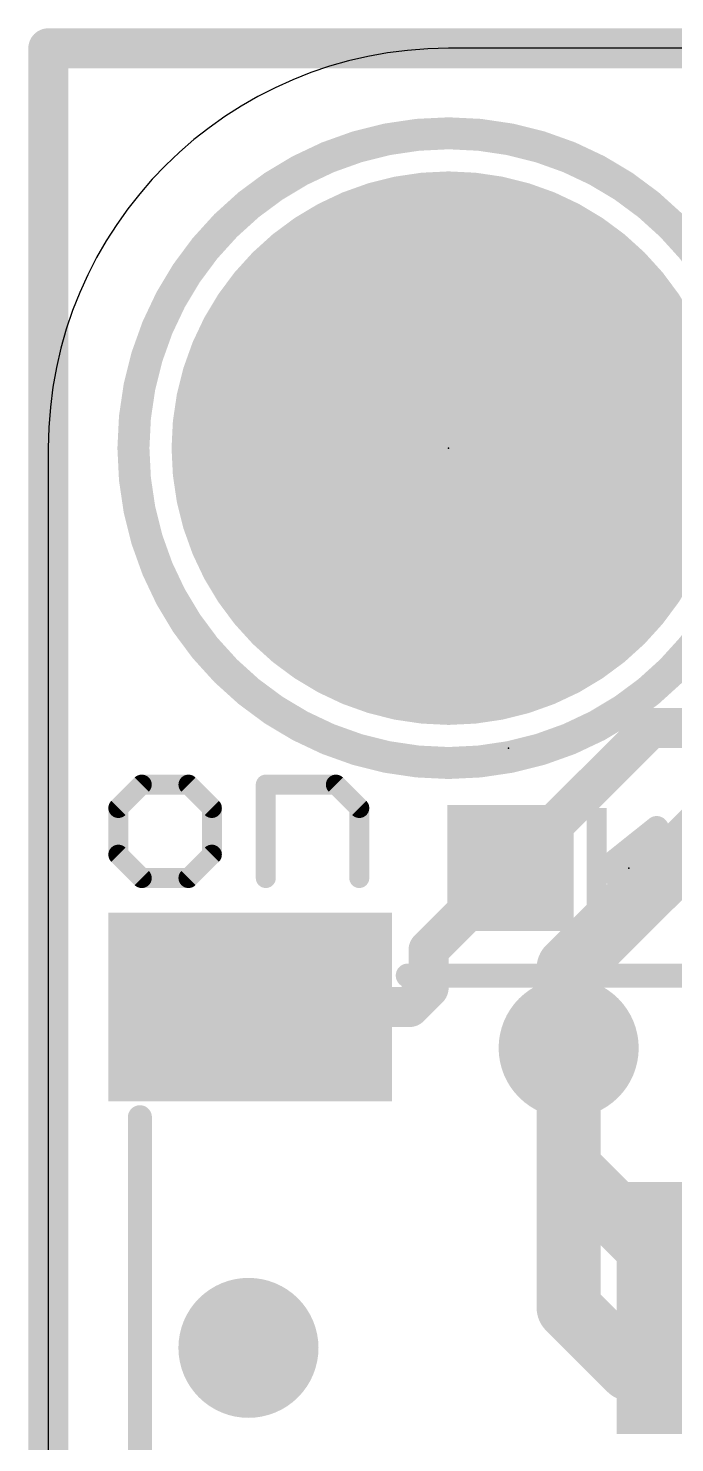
# Model space of a CAD drawing. Extents: x -5.4 to 34.1, y -8.2 to 17.9.
# Drawn here: x -0.13 to 3.97, y 8.92 to 17.91 of the extents above; entities that cross this region are included whole.
import ezdxf

# ---------------------------------------------------------------- set-up
doc = ezdxf.new("R2010")
doc.units = 0
for name, color, linetype in [('1', 12, 'CONTINUOUS'), ('16', 5, 'CONTINUOUS'), ('17', 110, 'CONTINUOUS'), ('18', 110, 'CONTINUOUS'), ('20', 53, 'CONTINUOUS'), ('21', 40, 'CONTINUOUS'), ('23', 53, 'CONTINUOUS'), ('24', 53, 'CONTINUOUS')]:
    doc.layers.add(name, color=color, linetype=linetype)

# ---------------------------------------------------------------- blocks, each defined once
blk = doc.blocks.new('RECT')
blk.add_solid([(-0.5, -0.5), (0.5, -0.5), (-0.5, 0.5), (0.5, 0.5)])
blk = doc.blocks.new('ROUNDP')
at = {"const_width": 0.5}
blk.add_lwpolyline([(0, -0.25, 1), (0, 0.25, 1), (0, -0.25)], format="xyb", dxfattribs=at)
blk = doc.blocks.new('ROUNDV')
at = {"const_width": 0.5}
blk.add_lwpolyline([(0, -0.25, 1), (0, 0.25, 1), (0, -0.25)], format="xyb", dxfattribs=at)

msp = doc.modelspace()

# ---------------------------------------------------------------- linework, layer by layer
at = {"layer": '1'}
for points, const_width in [([(0, 17.78), (25.4, 17.78)], 0.254), ([(0, 0), (0, 17.78)], 0.254), ([(2.933, 12.573), (3.822, 13.462)], 0.254), ([(3.822, 13.462), (4.3765, 13.462)], 0.254), ([(2.933, 12.573), (2.413, 12.053)], 0.254), ([(2.413, 12.053), (2.413, 11.811)], 0.254), ([(2.413, 11.811), (2.292, 11.69)], 0.254), ([(2.292, 11.69), (1.281, 11.69)], 0.254), ([(3.302, 11.43), (3.302, 9.779)], 0.4064), ([(3.302, 9.779), (3.691, 9.39)], 0.4064), ([(3.691, 9.39), (5.181, 9.39)], 0.4064)]:
    msp.add_lwpolyline(points, dxfattribs=dict(at, const_width=const_width))
for points, const_width in [([(0, 17.8435, 1), (0, 17.7165)], 0.127), ([(0.0635, 17.78, 1), (-0.0635, 17.78)], 0.127), ([(3.822, 13.5255, 1), (3.822, 13.3985)], 0.127), ([(3.8669, 13.4171, 1), (3.7771, 13.5069)], 0.127), ([(2.8881, 12.6179, 1), (2.9779, 12.5281)], 0.127), ([(2.9779, 12.5281, 1), (2.8881, 12.6179)], 0.127), ([(2.4765, 12.053, 1), (2.3495, 12.053)], 0.127), ([(2.3681, 12.0979, 1), (2.4579, 12.0081)], 0.127), ([(2.3495, 11.811, 1), (2.4765, 11.811)], 0.127), ([(2.4579, 11.7661, 1), (2.3681, 11.8559)], 0.127), ([(1.281, 11.7535, 1), (1.281, 11.6265)], 0.127), ([(2.2471, 11.7349, 1), (2.3369, 11.6451)], 0.127), ([(2.292, 11.6265, 1), (2.292, 11.7535)], 0.127), ([(3.4036, 11.43, 1), (3.2004, 11.43)], 0.2032), ([(3.3738, 9.8508, 1), (3.2302, 9.7072)], 0.2032), ([(3.2004, 9.779, 1), (3.4036, 9.779)], 0.2032), ([(3.691, 9.4916, 1), (3.691, 9.2884)], 0.2032), ([(3.6192, 9.3182, 1), (3.7628, 9.4618)], 0.2032)]:
    msp.add_lwpolyline(points, format="xyb", dxfattribs=dict(at, const_width=const_width))
at = {"layer": '16'}
for points, const_width in [([(0, 17.78), (25.4, 17.78)], 0.254), ([(0, 0), (0, 17.78)], 0.254), ([(5.207, 13.843), (3.302, 11.938)], 0.4064), ([(3.302, 11.938), (3.302, 11.43)], 0.4064), ([(3.302, 10.668), (3.302, 11.43)], 0.4064), ([(4.191, 9.779), (3.302, 10.668)], 0.4064)]:
    msp.add_lwpolyline(points, dxfattribs=dict(at, const_width=const_width))
for points, const_width in [([(0, 17.8435, 1), (0, 17.7165)], 0.127), ([(0.0635, 17.78, 1), (-0.0635, 17.78)], 0.127), ([(3.4036, 11.938, 1), (3.2004, 11.938)], 0.2032), ([(3.2302, 12.0098, 1), (3.3738, 11.8662)], 0.2032), ([(3.4036, 11.43, 1), (3.2004, 11.43)], 0.2032), ([(3.2004, 11.43, 1), (3.4036, 11.43)], 0.2032), ([(3.3738, 10.7398, 1), (3.2302, 10.5962)], 0.2032), ([(3.2004, 10.668, 1), (3.4036, 10.668)], 0.2032)]:
    msp.add_lwpolyline(points, format="xyb", dxfattribs=dict(at, const_width=const_width))
at = {"layer": '20'}
for p, q in [((22.86, 17.78), (2.54, 17.78)), ((0, 15.24), (0, 2.54))]:
    msp.add_line(p, q, dxfattribs=at)
msp.add_arc((2.54, 15.24), 2.54, 90, 180, dxfattribs=at)
at = {"layer": '21'}
for points, const_width in [([(2.54, 13.24, 1), (2.54, 17.24, 1), (2.54, 13.24)], 0.2032), ([(0.5928, 13.1344, 1), (0.5928, 13.0709)], 0.0635), ([(0.6152, 13.0802, 1), (0.5703, 13.1251)], 0.0635), ([(0.9118, 13.1251, 1), (0.8669, 13.0802)], 0.0635), ([(0.8894, 13.0709, 1), (0.8894, 13.1344)], 0.0635), ([(1.38, 13.1344, 1), (1.38, 13.0709)], 0.0635), ([(1.4118, 13.1027, 1), (1.3483, 13.1027)], 0.0635), ([(1.8473, 13.1251, 1), (1.8024, 13.0802)], 0.0635), ([(1.8249, 13.0709, 1), (1.8249, 13.1344)], 0.0635), ([(0.4763, 12.9544, 1), (0.4128, 12.9544)], 0.0635), ([(0.422, 12.9768, 1), (0.467, 12.9319)], 0.0635), ([(1.0694, 12.9544, 1), (1.0059, 12.9544)], 0.0635), ([(1.0152, 12.9319, 1), (1.0601, 12.9768)], 0.0635), ([(2.0049, 12.9544, 1), (1.9414, 12.9544)], 0.0635), ([(1.9507, 12.9319, 1), (1.9956, 12.9768)], 0.0635), ([(3.8291, 12.8397, 1), (3.8291, 12.7635)], 0.0762), ([(3.8989, 12.827, 1), (3.8227, 12.827)], 0.0762), ([(3.8846, 12.7972, 1), (3.837, 12.8568)], 0.0762), ([(3.8608, 12.7635, 1), (3.8608, 12.8397)], 0.0762), ([(0.467, 12.6802, 1), (0.422, 12.6353)], 0.0635), ([(0.4128, 12.6578, 1), (0.4763, 12.6578)], 0.0635), ([(1.0059, 12.6578, 1), (1.0694, 12.6578)], 0.0635), ([(1.0601, 12.6353, 1), (1.0152, 12.6802)], 0.0635), ([(3.6386, 12.6873, 1), (3.6386, 12.6111)], 0.0762), ([(3.8608, 12.6111, 1), (3.8608, 12.6873)], 0.0762), ([(3.5671, 12.6028, 1), (3.5195, 12.5432)], 0.0762), ([(3.5195, 12.6028, 1), (3.5671, 12.5432)], 0.0762), ([(0.5928, 12.5413, 1), (0.5928, 12.4778)], 0.0635), ([(0.5703, 12.487, 1), (0.6152, 12.532)], 0.0635), ([(0.8669, 12.532, 1), (0.9118, 12.487)], 0.0635), ([(0.8894, 12.4778, 1), (0.8894, 12.5413)], 0.0635), ([(1.3483, 12.5095, 1), (1.4118, 12.5095)], 0.0635), ([(1.9414, 12.5095, 1), (2.0049, 12.5095)], 0.0635), ([(3.6386, 12.5349, 1), (3.6386, 12.4587)], 0.0762), ([(3.8608, 12.4587, 1), (3.8608, 12.5349)], 0.0762), ([(3.8291, 12.3825, 1), (3.8291, 12.3063)], 0.0762), ([(3.8608, 12.3063, 1), (3.8608, 12.3825)], 0.0762), ([(3.8227, 12.319, 1), (3.8989, 12.319)], 0.0762), ([(3.837, 12.2892, 1), (3.8846, 12.3488)], 0.0762), ([(2.281, 11.9281, 1), (2.281, 11.8519)], 0.0762), ([(0.6191, 10.99, 1), (0.5429, 10.99)], 0.0762)]:
    msp.add_lwpolyline(points, format="xyb", dxfattribs=dict(at, const_width=const_width))
for points, const_width in [([(0.5928, 13.1027), (0.4445, 12.9544)], 0.127), ([(0.8894, 13.1027), (0.5928, 13.1027)], 0.127), ([(1.0377, 12.9544), (0.8894, 13.1027)], 0.127), ([(1.38, 12.5095), (1.38, 13.1027)], 0.127), ([(1.38, 13.1027), (1.8249, 13.1027)], 0.127), ([(1.8249, 13.1027), (1.9732, 12.9544)], 0.127), ([(0.4445, 12.9544), (0.4445, 12.6578)], 0.127), ([(1.0377, 12.6578), (1.0377, 12.9544)], 0.127), ([(1.9732, 12.9544), (1.9732, 12.5095)], 0.127), ([(3.8608, 12.827), (3.5433, 12.573)], 0.1524), ([(3.8291, 12.8016), (3.8608, 12.8016)], 0.1524), ([(3.8608, 12.319), (3.8608, 12.827)], 0.1524), ([(0.4445, 12.6578), (0.5928, 12.5095)], 0.127), ([(0.8894, 12.5095), (1.0377, 12.6578)], 0.127), ([(3.6386, 12.6492), (3.8608, 12.6492)], 0.1524), ([(3.5433, 12.573), (3.8608, 12.319)], 0.1524), ([(0.5928, 12.5095), (0.8894, 12.5095)], 0.127), ([(3.6386, 12.4968), (3.8608, 12.4968)], 0.1524), ([(3.8291, 12.3444), (3.8608, 12.3444)], 0.1524), ([(2.281, 11.89), (4.881, 11.89)], 0.1524), ([(0.581, 10.99), (0.581, 6.79)], 0.1524)]:
    msp.add_lwpolyline(points, dxfattribs=dict(at, const_width=const_width))
at = {"layer": '23'}
for p in [(2.54, 15.24), (3.683, 12.573)]:
    msp.add_point(p, dxfattribs=at)
at = {"layer": '24'}
msp.add_point((2.921, 13.335), dxfattribs=at)

# ---------------------------------------------------------------- block references
at = {"layer": '1', "xscale": 0.8, "yscale": 0.8, "rotation": 90}
msp.add_blockref('RECT', (2.933, 12.573), dxfattribs=at)
at = {"layer": '1', "xscale": 1.8, "yscale": 1.2}
msp.add_blockref('RECT', (1.281, 11.69), dxfattribs=at)
at = {"layer": '16', "xscale": 1.1684, "yscale": 1.6002, "rotation": 180}
msp.add_blockref('RECT', (4.191, 9.779), dxfattribs=at)
at = {"layer": '17', "xscale": 3.516, "yscale": 3.516}
msp.add_blockref('ROUNDP', (2.54, 15.24), dxfattribs=at)
msp.add_blockref('ROUNDP', (2.54, 15.24), dxfattribs=at)
at = {"layer": '18', "xscale": 0.889, "yscale": 0.889}
for p in [(3.302, 11.43), (3.302, 11.43), (1.27, 9.525), (1.27, 9.525)]:
    msp.add_blockref('ROUNDV', p, dxfattribs=at)
at = {"layer": '21', "xscale": 0.762, "yscale": 0.127, "rotation": 90}
msp.add_blockref('RECT', (3.4798, 12.573), dxfattribs=at)

doc.saveas('drawing.dxf')
